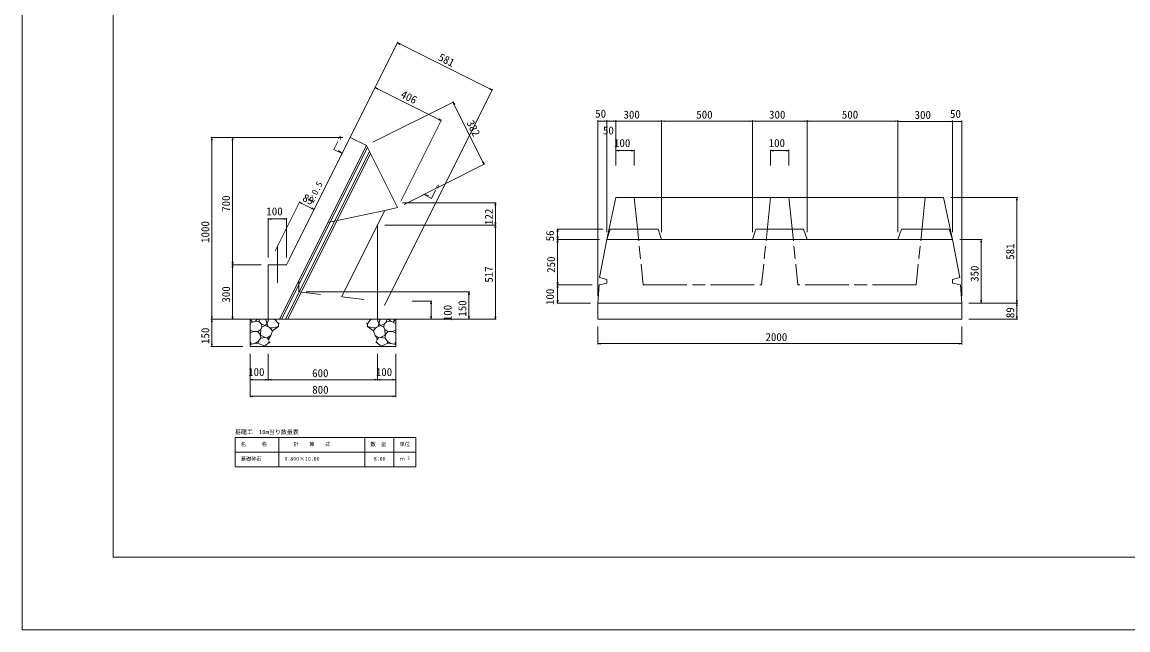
# Model space of a CAD drawing. Units: millimetres on the paper. Extents: x 0 to 841, y 0 to 594.
# Drawn here: x 0 to 303.9, y 0 to 167.1 of the extents above; entities that cross this region are included whole.
import ezdxf
from ezdxf.enums import TextEntityAlignment as Align

# ---------------------------------------------------------------- set-up
doc = ezdxf.new("R2010")
doc.units = ezdxf.units.MM
doc.linetypes.add('CHAIN', pattern=[18.5, 12, -1.5, 3.5, -1.5])
doc.linetypes.add('DASHED_SPACED', pattern=[12, 6, -6])
for name, color, linetype, lineweight in [('D-STR-DIM（寸法）', 7, 'Continuous', 18), ('D-STR-HTXT（旗揚げ）', 4, 'Continuous', 18), ('D-STR-STRn（構造物）', 5, 'Continuous', 18), ('D-STR-TXT（文字）', 7, 'Continuous', 18), ('D-STR（構造物外形線）', 1, 'Continuous', 18), ('D-TTL(外枠）', 2, 'Continuous', 18), ('DEFPOINTS_2', 8, 'Continuous', 18)]:
    doc.layers.add(name, color=color, linetype=linetype, lineweight=lineweight)
doc.styles.add('ＭＳ ゴシック', font='')
doc.styles.get('ＭＳ ゴシック').set_extended_font_data('MS Gothic')

msp = doc.modelspace()

# ---------------------------------------------------------------- linework, layer by layer
at = {"layer": 'D-STR-DIM（寸法）'}
for p, q in [((73.551, 102.179), (103.265, 161.606)), ((103.153, 161.383), (103.243, 161.338)), ((103.768, 160.935), (103.153, 161.383)), ((103.153, 161.383), (103.88, 161.159)), ((103.243, 161.338), (129.064, 148.427)), ((85.927, 126.93), (97.113, 149.303)), ((97.002, 149.08), (97.091, 149.035)), ((97.617, 148.632), (97.002, 149.08)), ((97.002, 149.08), (97.728, 148.856)), ((97.091, 149.035), (115.049, 140.056)), ((99.551, 89.179), (129.265, 148.606)), ((129.153, 148.383), (128.426, 148.606)), ((128.538, 148.83), (129.153, 148.383)), ((129.153, 148.383), (129.064, 148.427)), ((96.418, 134.049), (118.654, 145.167)), ((118.431, 145.055), (118.476, 144.966)), ((118.654, 144.328), (118.431, 145.055)), ((118.431, 145.055), (118.878, 144.44)), ((118.476, 144.966), (126.927, 128.063)), ((104.064, 117.862), (115.25, 140.235)), ((115.139, 140.011), (114.412, 140.235)), ((114.524, 140.458), (115.139, 140.011)), ((115.139, 140.011), (115.049, 140.056)), ((158.196, 91.84), (158.196, 140.076)), ((158.196, 139.826), (158.946, 139.951)), ((158.196, 139.826), (158.296, 139.826)), ((158.946, 139.701), (158.196, 139.826)), ((158.296, 139.826), (160.596, 139.826)), ((159.946, 139.951), (160.696, 139.826)), ((160.696, 139.826), (159.946, 139.701)), ((160.696, 139.826), (160.596, 139.826)), ((160.696, 109.34), (160.696, 140.076)), ((160.696, 109.34), (160.696, 140.076)), ((160.696, 109.34), (160.696, 140.076)), ((160.696, 139.826), (161.446, 139.951)), ((160.696, 139.826), (161.446, 139.951)), ((160.696, 139.826), (160.796, 139.826)), ((161.446, 139.701), (160.696, 139.826)), ((160.696, 139.826), (160.796, 139.826)), ((161.446, 139.701), (160.696, 139.826)), ((160.796, 139.826), (175.596, 139.826)), ((160.796, 139.826), (163.096, 139.826)), ((162.446, 139.951), (163.196, 139.826)), ((163.196, 139.826), (162.446, 139.701)), ((163.196, 139.826), (163.096, 139.826)), ((163.196, 127.64), (163.196, 140.076)), ((174.946, 139.951), (175.696, 139.826)), ((175.696, 139.826), (174.946, 139.701)), ((175.696, 139.826), (175.596, 139.826)), ((175.696, 109.34), (175.696, 140.076)), ((175.696, 109.34), (175.696, 140.076)), ((175.696, 139.826), (176.446, 139.951)), ((175.696, 139.826), (175.796, 139.826)), ((176.446, 139.701), (175.696, 139.826)), ((175.796, 139.826), (200.596, 139.826)), ((199.946, 139.951), (200.696, 139.826)), ((200.696, 139.826), (199.946, 139.701)), ((200.696, 139.826), (200.596, 139.826)), ((200.696, 109.34), (200.696, 140.076)), ((200.696, 123.54), (200.696, 140.076)), ((200.696, 139.826), (201.446, 139.951)), ((200.696, 139.826), (200.796, 139.826)), ((201.446, 139.701), (200.696, 139.826)), ((200.796, 139.826), (215.596, 139.826)), ((214.946, 139.951), (215.696, 139.826)), ((215.696, 139.826), (214.946, 139.701)), ((215.696, 139.826), (215.596, 139.826)), ((215.696, 109.34), (215.696, 140.076)), ((215.696, 123.54), (215.696, 140.076)), ((215.696, 139.826), (216.446, 139.951)), ((215.696, 139.826), (215.796, 139.826)), ((216.446, 139.701), (215.696, 139.826)), ((240.596, 139.826), (215.796, 139.826)), ((239.946, 139.951), (240.696, 139.826)), ((240.696, 139.826), (239.946, 139.701)), ((240.696, 139.826), (240.596, 139.826)), ((240.696, 109.34), (240.696, 140.076)), ((240.696, 109.34), (240.696, 140.008)), ((240.696, 139.758), (241.446, 139.883)), ((254.946, 139.883), (255.696, 139.758)), ((255.696, 109.34), (255.696, 140.008)), ((255.696, 109.34), (255.696, 140.008)), ((255.696, 139.758), (256.446, 139.883)), ((257.446, 139.883), (258.196, 139.758)), ((258.196, 91.84), (258.196, 140.008)), ((240.696, 139.758), (240.796, 139.758)), ((241.446, 139.633), (240.696, 139.758)), ((240.796, 139.758), (255.596, 139.758)), ((255.696, 139.758), (254.946, 139.633)), ((255.696, 139.758), (255.596, 139.758)), ((255.696, 139.758), (255.796, 139.758)), ((256.446, 139.633), (255.696, 139.758)), ((255.796, 139.758), (258.096, 139.758)), ((258.196, 139.758), (257.446, 139.633)), ((258.196, 139.758), (258.096, 139.758)), ((65.657, 135.39), (51.88, 135.39)), ((52.005, 134.64), (52.13, 135.39)), ((52.13, 135.39), (52.13, 135.29)), ((52.13, 135.39), (52.255, 134.64)), ((52.13, 85.49), (52.13, 135.29)), ((88.157, 135.39), (57.598, 135.39)), ((57.723, 134.64), (57.848, 135.39)), ((57.848, 135.39), (57.848, 135.29)), ((57.848, 135.39), (57.973, 134.64)), ((57.848, 135.29), (57.848, 100.49)), ((163.196, 127.64), (163.196, 131.993)), ((163.196, 131.743), (163.946, 131.868)), ((163.196, 131.743), (163.296, 131.743)), ((163.946, 131.618), (163.196, 131.743)), ((163.296, 131.743), (168.096, 131.743)), ((167.446, 131.868), (168.196, 131.743)), ((168.196, 131.743), (167.446, 131.618)), ((168.196, 131.743), (168.096, 131.743)), ((168.196, 127.64), (168.196, 131.993)), ((205.696, 127.64), (205.696, 131.993)), ((205.696, 131.743), (206.446, 131.868)), ((205.696, 131.743), (205.796, 131.743)), ((206.446, 131.618), (205.696, 131.743)), ((205.796, 131.743), (210.596, 131.743)), ((209.946, 131.868), (210.696, 131.743)), ((210.696, 131.743), (209.946, 131.618)), ((210.696, 131.743), (210.596, 131.743)), ((210.696, 127.64), (210.696, 131.993)), ((104.958, 116.968), (127.195, 128.086)), ((126.971, 127.974), (126.524, 128.589)), ((126.748, 128.701), (126.971, 127.974)), ((126.971, 127.974), (126.927, 128.063)), ((255.196, 118.89), (273.595, 118.89)), ((273.22, 118.14), (273.345, 118.89)), ((273.345, 118.89), (273.345, 118.79)), ((273.345, 118.89), (273.47, 118.14)), ((273.345, 89.94), (273.345, 118.79)), ((69.551, 104.179), (76.344, 117.765)), ((73.551, 102.179), (80.344, 115.765)), ((76.232, 117.541), (76.322, 117.496)), ((76.847, 117.094), (76.232, 117.541)), ((76.232, 117.541), (76.959, 117.318)), ((76.322, 117.496), (80.143, 115.586)), ((80.232, 115.541), (79.506, 115.765)), ((79.618, 115.988), (80.232, 115.541)), ((80.232, 115.541), (80.143, 115.586)), ((104.518, 117.375), (130.312, 117.375)), ((129.937, 116.625), (130.062, 117.375)), ((130.062, 117.375), (130.062, 117.275)), ((130.062, 117.375), (130.187, 116.625)), ((130.062, 117.275), (130.062, 111.359)), ((67.657, 102.39), (67.657, 113.2)), ((67.657, 112.95), (68.407, 113.075)), ((67.657, 112.95), (67.757, 112.95)), ((68.407, 112.825), (67.657, 112.95)), ((72.557, 112.95), (67.757, 112.95)), ((71.907, 113.075), (72.657, 112.95)), ((72.657, 112.95), (71.907, 112.825)), ((72.657, 112.95), (72.557, 112.95)), ((72.657, 102.39), (72.657, 113.2)), ((99.657, 111.259), (130.312, 111.259)), ((99.657, 111.259), (130.312, 111.259)), ((130.062, 111.259), (129.937, 112.009)), ((129.937, 110.509), (130.062, 111.259)), ((130.187, 112.009), (130.062, 111.259)), ((130.062, 111.259), (130.062, 111.359)), ((130.062, 111.259), (130.062, 111.159)), ((130.062, 111.259), (130.187, 110.509)), ((130.062, 111.159), (130.062, 85.49)), ((159.629, 110.14), (146.914, 110.14)), ((147.039, 109.39), (147.164, 110.14)), ((147.164, 110.14), (147.164, 110.04)), ((147.164, 110.14), (147.289, 109.39)), ((147.164, 107.44), (147.164, 110.04)), ((157.946, 107.34), (146.914, 107.34)), ((158.696, 107.34), (146.914, 107.34)), ((147.164, 107.34), (147.039, 108.09)), ((147.039, 106.59), (147.164, 107.34)), ((147.289, 108.09), (147.164, 107.34)), ((147.164, 107.34), (147.164, 107.44)), ((147.164, 107.34), (147.164, 107.24)), ((147.164, 107.34), (147.289, 106.59)), ((147.164, 94.94), (147.164, 107.24)), ((257.696, 107.34), (263.789, 107.34)), ((263.414, 106.59), (263.539, 107.34)), ((263.539, 107.34), (263.539, 107.24)), ((263.539, 107.34), (263.664, 106.59)), ((263.539, 89.94), (263.539, 107.24)), ((70.157, 95.39), (70.157, 105.39)), ((65.657, 100.39), (57.598, 100.39)), ((65.657, 100.39), (57.598, 100.39)), ((57.848, 100.39), (57.723, 101.14)), ((57.723, 99.64), (57.848, 100.39)), ((57.973, 101.14), (57.848, 100.39)), ((57.848, 100.39), (57.848, 100.49)), ((57.848, 100.39), (57.848, 100.29)), ((57.848, 100.39), (57.973, 99.64)), ((57.848, 100.29), (57.848, 85.49)), ((156.696, 94.84), (146.914, 94.84)), ((156.696, 94.84), (146.914, 94.84)), ((147.164, 94.84), (147.039, 95.59)), ((147.039, 94.09), (147.164, 94.84)), ((147.289, 95.59), (147.164, 94.84)), ((147.164, 94.84), (147.164, 94.94)), ((147.164, 94.84), (147.164, 94.74)), ((147.164, 94.84), (147.289, 94.09)), ((147.164, 89.94), (147.164, 94.74)), ((78.042, 92.89), (123.03, 92.89)), ((122.655, 92.14), (122.78, 92.89)), ((122.78, 92.89), (122.78, 92.79)), ((122.78, 92.89), (122.905, 92.14)), ((122.78, 92.79), (122.78, 85.49)), ((107.157, 90.39), (112.628, 90.39)), ((112.253, 89.64), (112.378, 90.39)), ((112.378, 90.39), (112.378, 90.29)), ((112.378, 90.39), (112.503, 89.64)), ((112.378, 90.29), (112.378, 85.49)), ((156.196, 89.84), (146.914, 89.84)), ((147.164, 89.84), (147.039, 90.59)), ((147.289, 90.59), (147.164, 89.84)), ((147.164, 89.84), (147.164, 89.94)), ((260.196, 89.84), (273.595, 89.84)), ((260.196, 89.84), (263.789, 89.84)), ((260.196, 89.84), (273.595, 89.84)), ((263.539, 89.84), (263.414, 90.59)), ((263.664, 90.59), (263.539, 89.84)), ((263.539, 89.84), (263.539, 89.94)), ((273.345, 89.84), (273.22, 90.59)), ((273.22, 89.09), (273.345, 89.84)), ((273.47, 90.59), (273.345, 89.84)), ((273.345, 89.84), (273.345, 89.94)), ((273.345, 89.84), (273.345, 89.74)), ((273.345, 89.84), (273.47, 89.09)), ((273.345, 85.49), (273.345, 89.74)), ((60.69, 85.39), (51.88, 85.39)), ((60.657, 85.39), (51.88, 85.39)), ((52.13, 85.39), (52.005, 86.14)), ((52.005, 84.64), (52.13, 85.39)), ((52.255, 86.14), (52.13, 85.39)), ((52.13, 85.39), (52.13, 85.49)), ((52.13, 85.39), (52.13, 85.29)), ((52.13, 85.39), (52.255, 84.64)), ((52.13, 85.29), (52.13, 77.99)), ((65.657, 85.39), (57.598, 85.39)), ((57.848, 85.39), (57.723, 86.14)), ((57.973, 86.14), (57.848, 85.39)), ((57.848, 85.39), (57.848, 85.49)), ((99.657, 85.39), (130.312, 85.39)), ((107.157, 85.39), (112.628, 85.39)), ((107.157, 85.39), (123.03, 85.39)), ((112.378, 85.39), (112.253, 86.14)), ((112.503, 86.14), (112.378, 85.39)), ((112.378, 85.39), (112.378, 85.49)), ((122.78, 85.39), (122.655, 86.14)), ((122.905, 86.14), (122.78, 85.39)), ((122.78, 85.39), (122.78, 85.49)), ((130.062, 85.39), (129.937, 86.14)), ((130.187, 86.14), (130.062, 85.39)), ((130.062, 85.39), (130.062, 85.49)), ((260.196, 85.39), (273.595, 85.39)), ((273.345, 85.39), (273.22, 86.14)), ((273.47, 86.14), (273.345, 85.39)), ((273.345, 85.39), (273.345, 85.49)), ((158.196, 83.39), (158.196, 78.439)), ((258.196, 83.39), (258.196, 78.439)), ((60.657, 77.89), (51.88, 77.89)), ((52.13, 77.89), (52.005, 78.64)), ((52.255, 78.64), (52.13, 77.89)), ((52.13, 77.89), (52.13, 77.99)), ((158.196, 78.689), (158.946, 78.814)), ((158.196, 78.689), (158.296, 78.689)), ((158.946, 78.564), (158.196, 78.689)), ((158.296, 78.689), (258.096, 78.689)), ((257.446, 78.814), (258.196, 78.689)), ((258.196, 78.689), (257.446, 78.564)), ((258.196, 78.689), (258.096, 78.689)), ((62.657, 75.89), (62.657, 63.969)), ((62.657, 75.89), (62.657, 68.514)), ((67.657, 75.89), (67.657, 68.514)), ((67.657, 73.89), (67.657, 68.514)), ((97.657, 75.89), (97.657, 68.514)), ((97.657, 75.89), (97.657, 68.514)), ((102.657, 75.89), (102.657, 63.969)), ((102.657, 75.89), (102.657, 68.514)), ((62.657, 68.764), (63.407, 68.889)), ((62.657, 68.764), (62.757, 68.764)), ((63.407, 68.639), (62.657, 68.764)), ((62.757, 68.764), (67.557, 68.764)), ((66.907, 68.889), (67.657, 68.764)), ((67.657, 68.764), (66.907, 68.639)), ((67.657, 68.764), (67.557, 68.764)), ((67.657, 68.764), (68.407, 68.889)), ((67.657, 68.764), (67.757, 68.764)), ((68.407, 68.639), (67.657, 68.764)), ((67.757, 68.764), (97.557, 68.764)), ((96.907, 68.889), (97.657, 68.764)), ((97.657, 68.764), (96.907, 68.639)), ((97.657, 68.764), (97.557, 68.764)), ((97.657, 68.764), (98.407, 68.889)), ((97.657, 68.764), (97.757, 68.764)), ((98.407, 68.639), (97.657, 68.764)), ((102.557, 68.764), (97.757, 68.764)), ((101.907, 68.889), (102.657, 68.764)), ((102.657, 68.764), (101.907, 68.639)), ((102.657, 68.764), (102.557, 68.764)), ((62.657, 64.219), (63.407, 64.344)), ((62.657, 64.219), (62.757, 64.219)), ((63.407, 64.094), (62.657, 64.219)), ((62.757, 64.219), (102.557, 64.219)), ((101.907, 64.344), (102.657, 64.219)), ((102.657, 64.219), (101.907, 64.094)), ((102.657, 64.219), (102.557, 64.219))]:
    msp.add_line(p, q, dxfattribs=at)
at = {"layer": 'D-STR-DIM（寸法）', "color": 2}
for p, q in [((85.685, 132.036), (86.803, 134.272)), ((87.921, 130.918), (85.685, 132.036)), ((87.921, 130.918), (86.947, 131.778)), ((112.518, 118.62), (110.282, 119.738)), ((110.282, 119.738), (111.674, 119.405)), ((112.518, 118.62), (113.636, 120.856))]:
    msp.add_line(p, q, dxfattribs=at)
at = {"layer": 'D-STR-HTXT（旗揚げ）'}
for p, q in [((58.531, 52.848), (108.171, 52.848)), ((58.531, 44.848), (58.531, 52.848)), ((70.531, 44.848), (70.531, 52.848)), ((94.171, 44.848), (94.171, 52.848)), ((102.171, 44.848), (102.171, 52.848)), ((102.171, 44.848), (102.171, 52.848)), ((108.171, 44.848), (108.171, 52.848)), ((58.531, 48.848), (108.171, 48.848)), ((58.531, 44.848), (108.171, 44.848))]:
    msp.add_line(p, q, dxfattribs=at)
at = {"layer": 'D-STR-STRn（構造物）'}
for p, q in [((62.657, 85.39), (67.657, 85.39)), ((62.657, 85.39), (62.657, 77.89)), ((63.347, 84.608), (62.69, 85.39)), ((64.105, 84.852), (64.602, 85.39)), ((65.152, 84.684), (65.114, 85.39)), ((66.927, 85.39), (67.307, 84.19)), ((67.307, 84.19), (67.775, 85.39)), ((69.364, 85.39), (70.444, 84.186)), ((95.95, 85.39), (94.87, 84.186)), ((98.007, 84.19), (97.539, 85.39)), ((102.657, 85.39), (97.657, 85.39)), ((98.387, 85.39), (98.007, 84.19)), ((100.162, 84.684), (100.2, 85.39)), ((101.209, 84.852), (100.711, 85.39)), ((101.967, 84.608), (102.624, 85.39)), ((102.657, 85.39), (102.657, 77.89)), ((63.347, 84.608), (62.657, 84.202)), ((63.497, 81.998), (62.657, 82.351)), ((64.105, 84.852), (63.347, 84.608)), ((65.152, 84.684), (64.105, 84.852)), ((64.817, 81.976), (65.594, 82.58)), ((65.784, 83.995), (65.152, 84.684)), ((65.502, 81.024), (65.594, 82.58)), ((65.594, 82.58), (65.899, 83.192)), ((65.899, 83.192), (65.784, 83.995)), ((66.786, 83.65), (65.784, 83.995)), ((65.899, 83.192), (66.786, 83.65)), ((67.307, 84.19), (66.786, 83.65)), ((66.786, 83.65), (67.858, 83.254)), ((67.307, 84.19), (67.51, 83.382)), ((67.858, 83.254), (68.255, 82.877)), ((68.056, 83.065), (68.783, 82.995)), ((68.255, 82.877), (68.79, 82.163)), ((68.79, 82.163), (68.319, 80.904)), ((68.783, 82.995), (70.444, 83.421)), ((68.79, 82.163), (70.444, 83.421)), ((70.444, 84.186), (70.728, 84.328)), ((70.444, 84.186), (70.444, 83.421)), ((70.444, 83.421), (70.477, 83.413)), ((94.87, 84.186), (94.586, 84.328)), ((94.87, 83.421), (94.837, 83.413)), ((94.87, 84.186), (94.87, 83.421)), ((96.531, 82.995), (94.87, 83.421)), ((96.524, 82.163), (94.87, 83.421)), ((97.059, 82.877), (96.524, 82.163)), ((96.524, 82.163), (96.995, 80.904)), ((97.258, 83.065), (96.531, 82.995)), ((97.456, 83.254), (97.059, 82.877)), ((98.528, 83.65), (97.456, 83.254)), ((98.007, 84.19), (97.804, 83.382)), ((98.007, 84.19), (98.528, 83.65)), ((98.528, 83.65), (99.53, 83.995)), ((99.415, 83.192), (98.528, 83.65)), ((99.415, 83.192), (99.53, 83.995)), ((99.72, 82.58), (99.415, 83.192)), ((99.53, 83.995), (100.162, 84.684)), ((99.812, 81.024), (99.72, 82.58)), ((100.497, 81.976), (99.72, 82.58)), ((100.162, 84.684), (101.209, 84.852)), ((101.209, 84.852), (101.967, 84.608)), ((101.817, 81.998), (102.657, 82.351)), ((101.967, 84.608), (102.657, 84.202)), ((62.657, 81.52), (63.497, 81.998)), ((62.992, 78.518), (62.657, 79.217)), ((63.497, 81.998), (64.817, 81.976)), ((63.988, 78.759), (64.872, 79.244)), ((65.502, 81.024), (64.817, 81.976)), ((64.872, 79.244), (65.584, 80.148)), ((64.872, 79.244), (64.888, 78.793)), ((65.584, 80.148), (65.502, 81.024)), ((65.502, 81.024), (66.789, 80.327)), ((66.789, 80.327), (65.584, 80.148)), ((66.717, 77.949), (67.897, 79.128)), ((67.333, 80.287), (66.789, 80.327)), ((68.319, 80.904), (67.333, 80.287)), ((67.333, 80.287), (67.743, 79.866)), ((67.743, 79.866), (68.319, 80.904)), ((67.897, 79.128), (67.743, 79.866)), ((67.897, 79.128), (68.15, 78.893)), ((97.571, 79.866), (96.995, 80.904)), ((96.995, 80.904), (97.981, 80.287)), ((97.417, 79.128), (97.164, 78.893)), ((97.417, 79.128), (97.571, 79.866)), ((98.597, 77.949), (97.417, 79.128)), ((97.981, 80.287), (97.571, 79.866)), ((97.981, 80.287), (98.525, 80.327)), ((99.812, 81.024), (98.525, 80.327)), ((98.525, 80.327), (99.73, 80.148)), ((99.73, 80.148), (99.812, 81.024)), ((100.442, 79.244), (99.73, 80.148)), ((99.812, 81.024), (100.497, 81.976)), ((100.442, 79.244), (100.426, 78.793)), ((101.326, 78.759), (100.442, 79.244)), ((101.817, 81.998), (100.497, 81.976)), ((102.657, 81.52), (101.817, 81.998)), ((102.322, 78.518), (102.657, 79.217)), ((63.988, 78.759), (62.657, 78.437)), ((62.657, 77.89), (102.657, 77.89)), ((64.802, 78.789), (63.988, 78.759)), ((66.852, 77.89), (64.802, 78.789)), ((98.462, 77.89), (100.512, 78.789)), ((100.512, 78.789), (101.326, 78.759)), ((101.326, 78.759), (102.657, 78.437))]:
    msp.add_line(p, q, dxfattribs=at)
at = {"layer": 'D-STR（構造物外形線）'}
for p, q in [((72.657, 100.39), (90.157, 135.39)), ((90.157, 135.39), (94.629, 133.154)), ((70.747, 85.39), (94.629, 133.154)), ((70.747, 85.39), (94.629, 133.154)), ((71.306, 85.39), (94.909, 132.595)), ((72.424, 85.39), (95.468, 131.477)), ((72.983, 85.39), (95.747, 130.918)), ((94.629, 133.154), (103.17, 116.073)), ((160.696, 107.34), (163.196, 118.89)), ((163.196, 118.89), (208.196, 118.89)), ((253.196, 118.89), (208.196, 118.89)), ((255.696, 107.34), (253.196, 118.89)), ((99.691, 115.328), (103.17, 116.073)), ((99.691, 115.328), (84.039, 111.974)), ((87.793, 91.531), (99.691, 115.328)), ((97.657, 85.39), (97.657, 111.259)), ((160.696, 107.34), (161.629, 110.14)), ((161.629, 110.14), (174.763, 110.14)), ((174.763, 110.14), (175.696, 107.34)), ((201.629, 110.14), (200.696, 107.34)), ((201.629, 110.14), (208.196, 110.14)), ((214.763, 110.14), (208.196, 110.14)), ((214.763, 110.14), (215.696, 107.34)), ((241.629, 110.14), (240.696, 107.34)), ((254.763, 110.14), (241.629, 110.14)), ((255.696, 107.34), (254.763, 110.14)), ((158.696, 96.84), (160.696, 107.34)), ((160.696, 107.34), (208.196, 107.34)), ((255.696, 107.34), (208.196, 107.34)), ((257.696, 96.84), (255.696, 107.34)), ((72.657, 100.39), (67.657, 100.39)), ((67.657, 85.39), (67.657, 100.39)), ((158.196, 89.84), (158.553, 94.84)), ((158.553, 94.84), (160.696, 95.34)), ((160.696, 96.34), (158.696, 96.84)), ((160.696, 95.34), (160.696, 96.34)), ((255.696, 96.34), (257.696, 96.84)), ((255.696, 95.34), (255.696, 96.34)), ((257.839, 94.84), (255.696, 95.34)), ((258.196, 89.84), (257.839, 94.84)), ((158.196, 89.84), (208.196, 89.84)), ((158.196, 89.84), (158.196, 85.39)), ((258.196, 89.84), (208.196, 89.84)), ((258.196, 89.84), (258.196, 85.39)), ((67.657, 85.39), (97.657, 85.39)), ((158.196, 85.39), (208.196, 85.39)), ((258.196, 85.39), (208.196, 85.39))]:
    msp.add_line(p, q, dxfattribs=at)
at = {"layer": 'D-STR（構造物外形線）', "linetype": 'CHAIN'}
for p, q in [((168.196, 118.89), (170.696, 94.84)), ((205.696, 118.89), (203.196, 94.84)), ((210.696, 118.89), (213.196, 94.84)), ((248.196, 118.89), (245.696, 94.84)), ((170.696, 94.84), (203.196, 94.84)), ((245.696, 94.84), (213.196, 94.84))]:
    msp.add_line(p, q, dxfattribs=at)
at = {"layer": 'D-STR（構造物外形線）', "linetype": 'DASHED_SPACED'}
for q in [(76.042, 95.98), (97.657, 90.39)]:
    msp.add_line((76.042, 92.89), q, dxfattribs=at)
at = {"layer": 'D-TTL(外枠）'}
for p, q in [((25, 20), (25, 574)), ((820, 20), (25, 20))]:
    msp.add_line(p, q, dxfattribs=at)
at = {"layer": 'DEFPOINTS_2'}
for q in [(0, 594), (840, 0)]:
    msp.add_line((0, 0), q, dxfattribs=at)

# ---------------------------------------------------------------- texts
at = {"layer": 'D-STR-DIM（寸法）', "style": 'ＭＳ ゴシック'}
for p in [(86.582, 134.741), (113.412, 121.286)]:
    msp.add_text('A', height=1.1, rotation=333.5, dxfattribs=at).set_placement(p, align=Align.BOTTOM_LEFT)
at = {"layer": 'D-STR-TXT（文字）', "style": 'ＭＳ ゴシック'}
for s, height, rotation, p in [('581', 2.199, 333.435, (113.826, 156.102)), ('406', 2.199, 333.435, (103.518, 145.877)), ('382', 2.199, 296.565, (121.448, 139.132)), ('1:0.5', 1.833, 63.435, (80.402, 116.85)), ('700', 2.199, 90, (57.798, 114.921)), ('89', 2.199, 333.435, (76.539, 117.444)), ('122', 2.199, 90, (130.012, 111.31)), ('1000', 2.199, 90, (52.08, 106.378)), ('56', 2.199, 90, (146.839, 106.814)), ('581', 2.199, 90, (273.295, 101.738)), ('250', 2.199, 90, (147.114, 98.151)), ('517', 2.199, 90, (130.012, 95.446)), ('350', 2.199, 90, (263.489, 95.659)), ('300', 2.199, 90, (57.798, 89.959)), ('100', 2.199, 90, (146.839, 89.302)), ('100', 2.199, 90, (118.703, 84.852)), ('150', 2.199, 90, (122.73, 86.102)), ('89', 2.199, 90, (273.295, 85.696)), ('150', 2.199, 90, (52.08, 78.602))]:
    msp.add_text(s, height=height, rotation=rotation, dxfattribs=at).set_placement(p, align=Align.BOTTOM_LEFT)
for s, height, p in [('50', 2.199, (157.489, 140.151)), ('50', 2.199, (254.989, 140.083)), ('300', 2.199, (165.265, 139.876)), ('500', 2.199, (185.265, 139.876)), ('300', 2.199, (205.265, 139.876)), ('500', 2.199, (225.265, 139.876)), ('300', 2.199, (245.265, 139.808)), ('50', 2.199, (159.614, 135.536)), ('100', 2.199, (162.658, 132.068)), ('100', 2.199, (205.158, 132.068)), ('100', 2.199, (67.119, 113.275)), ('2000', 2.199, (204.282, 78.739)), ('100', 2.199, (62.119, 69.112)), ('600', 2.199, (79.703, 68.814)), ('100', 2.199, (97.197, 69.112)), ('800', 2.199, (79.726, 64.269)), ('基礎工\u300010m当り数量表', 1.173, (58.488, 53.458)), ('名\u3000\u3000\u3000称', 1.026, (60.1, 50.21)), ('計\u3000\u3000算\u3000\u3000式', 1.026, (74.597, 50.21)), ('数\u3000量', 1.026, (95.74, 50.21)), ('単位', 1.026, (103.74, 50.21)), ('基礎砕石', 1.026, (60.1, 46.21)), ('0.800×10.00', 1.026, (72.1, 46.21)), ('8.00', 1.026, (96.66, 46.21)), ('ｍ', 1.026, (103.74, 46.21)), ('2', 0.821, (105.901, 46.611))]:
    msp.add_text(s, height=height, dxfattribs=at).set_placement(p, align=Align.BOTTOM_LEFT)

doc.saveas('drawing.dxf')
